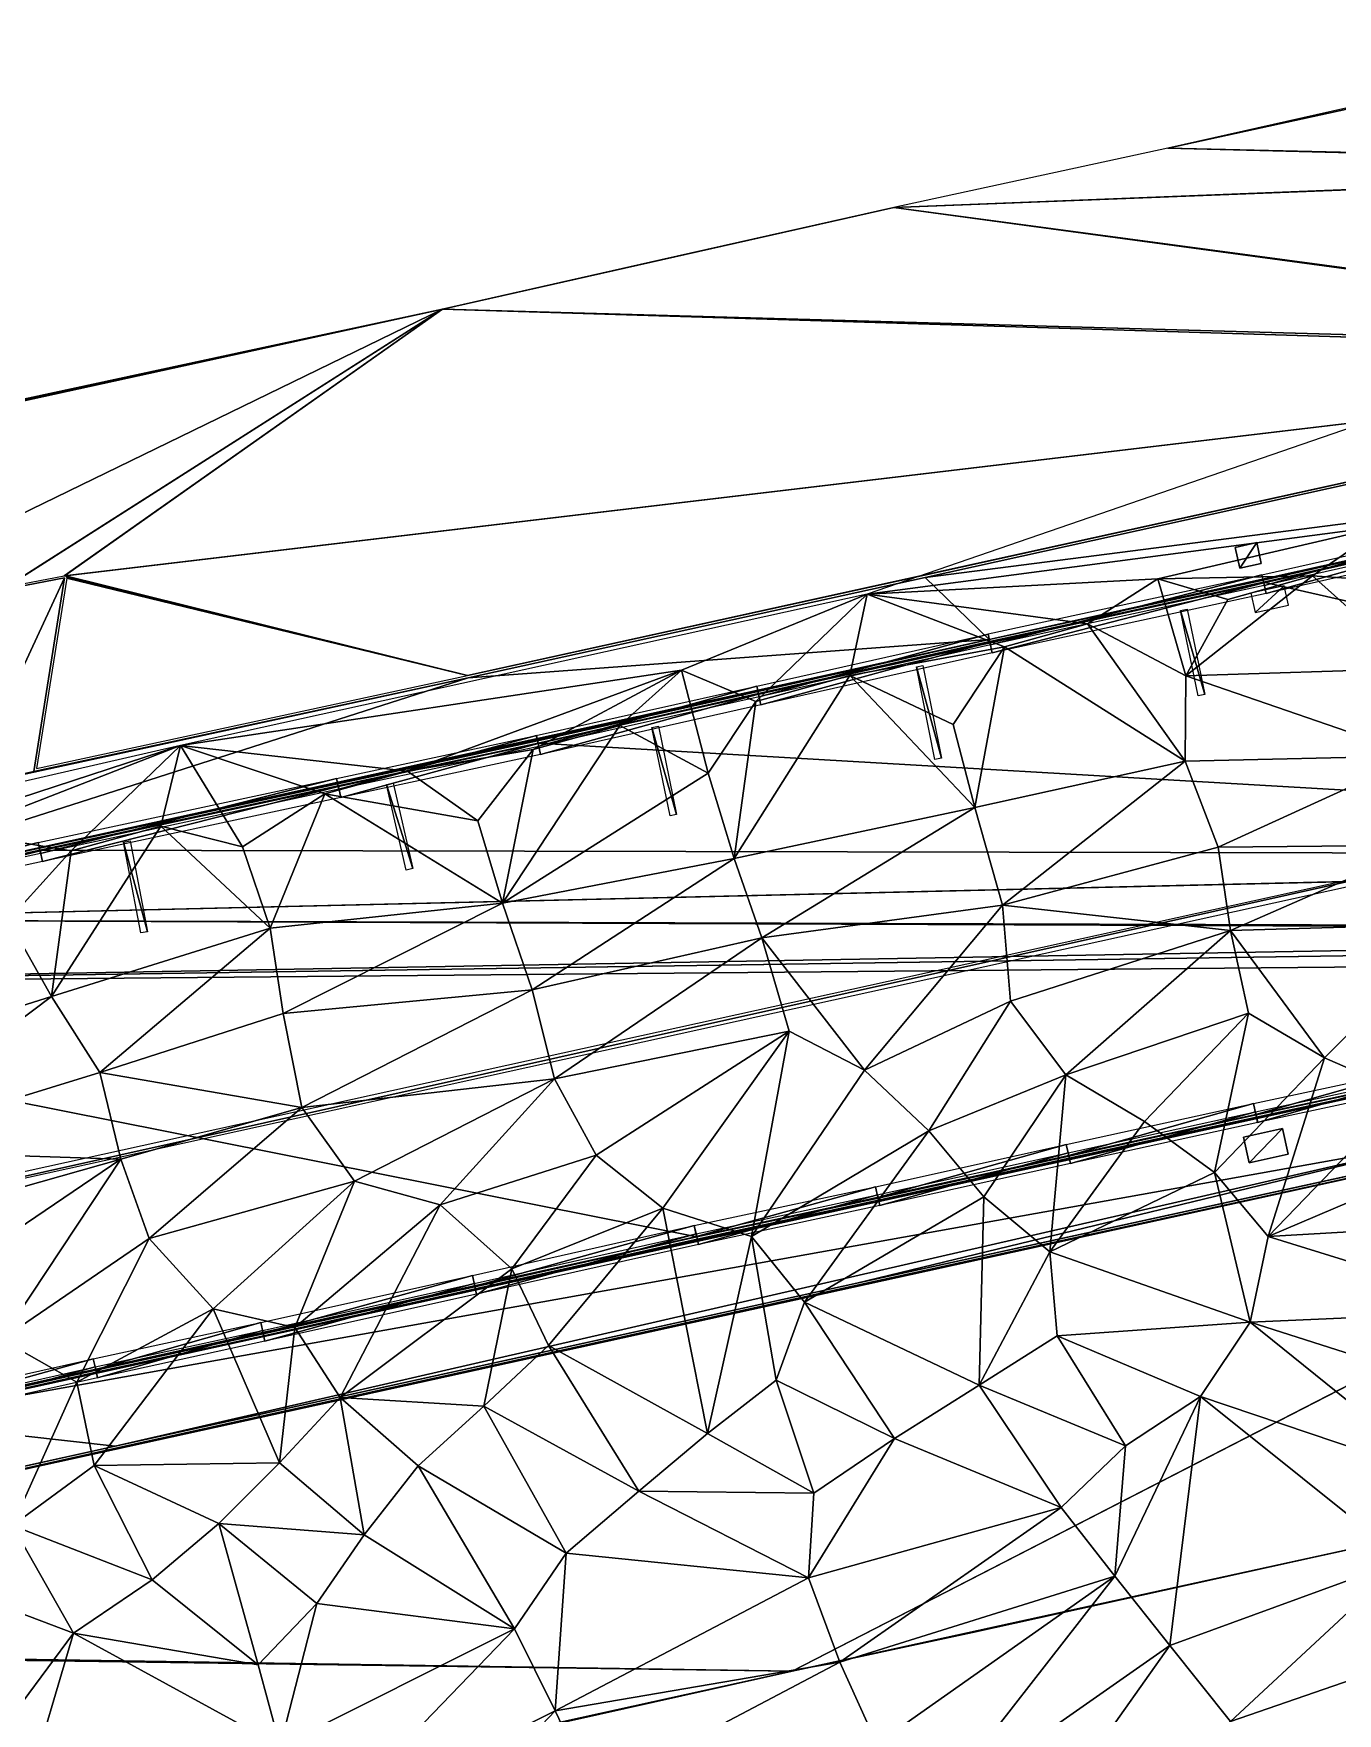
# Model space of a CAD drawing. Header units: metres. Extents: x -113 to 180, y -133 to 86.
# Drawn here: x -31.43 to -7.84, y 2.98 to 33.37 of the extents above; entities that cross this region are included whole.
import ezdxf

# ---------------------------------------------------------------- set-up
doc = ezdxf.new("R2010")
doc.units = ezdxf.units.M
for name, color, linetype, true_color in [('ACERA', 7, 'Continuous', 0xb9b3a6), ('ARQUETA', 7, 'Continuous', 0x6f7175), ('ASFALTO', 7, 'Continuous', 0x4a4b4e), ('BORDILLO', 7, 'Continuous', 0xcfcac0), ('MARCA_VIAL', 7, 'Continuous', 0xe8e6e0), ('TERRENO', 7, 'Continuous', 0x9a9179)]:
    doc.layers.add(name, color=color, linetype=linetype, true_color=true_color)

msp = doc.modelspace()

# ---------------------------------------------------------------- linework, layer by layer
at = {"layer": 'ACERA'}
for points in [[(-0.369, 25.448, 77.737), (2.79, 27.522, 77.591), (-15.303, 23.533, 78.472)], [(-15.303, 23.533, 78.342), (2.79, 27.522, 77.461), (2.79, 27.522, 77.591)], [(-15.303, 23.533, 78.342), (2.79, 27.522, 77.591), (-15.303, 23.533, 78.472)], [(-14.141, 22.412, 78.356), (-0.369, 25.448, 77.737), (-15.303, 23.533, 78.472)], [(-14.141, 22.412, 78.356), (-5.412, 24.334, 77.989), (-0.369, 25.448, 77.737)], [(-14.141, 22.412, 78.356), (-9.187, 23.485, 78.178), (-5.412, 24.334, 77.989)], [(-5.412, 24.334, 77.859), (-9.187, 23.485, 78.048), (-9.187, 23.485, 78.178)], [(-5.412, 24.334, 77.859), (-9.187, 23.485, 78.178), (-5.412, 24.334, 77.989)], [(-9.304, 24.163, 78.229), (-9.692, 24.076, 78.248), (-9.608, 23.699, 78.242)], [(-9.692, 24.076, 78.118), (-9.304, 24.163, 78.099), (-9.304, 24.163, 78.229)], [(-9.692, 24.076, 78.118), (-9.304, 24.163, 78.229), (-9.692, 24.076, 78.248)], [(-9.608, 23.699, 78.112), (-9.692, 24.076, 78.118), (-9.692, 24.076, 78.248)], [(-9.608, 23.699, 78.112), (-9.692, 24.076, 78.248), (-9.608, 23.699, 78.242)], [(-9.608, 23.699, 78.242), (-9.22, 23.786, 78.222), (-9.304, 24.163, 78.229)], [(-9.304, 24.163, 78.099), (-9.22, 23.786, 78.092), (-9.22, 23.786, 78.222)], [(-9.304, 24.163, 78.099), (-9.22, 23.786, 78.222), (-9.304, 24.163, 78.229)], [(-9.22, 23.786, 78.092), (-9.608, 23.699, 78.112), (-9.608, 23.699, 78.242)], [(-9.22, 23.786, 78.092), (-9.608, 23.699, 78.242), (-9.22, 23.786, 78.222)], [(-30.867, 23.525, 79.075), (-31.901, 23.324, 79.124), (-32.624, 19.75, 79.315)], [(-31.423, 20.024, 79.256), (-30.867, 23.525, 79.075), (-32.624, 19.75, 79.315)], [(-31.901, 23.324, 78.994), (-30.867, 23.525, 78.945), (-30.867, 23.525, 79.075)], [(-31.901, 23.324, 78.994), (-30.867, 23.525, 79.075), (-31.901, 23.324, 79.124)], [(-30.867, 23.525, 78.945), (-31.423, 20.024, 79.126), (-31.423, 20.024, 79.256)], [(-30.867, 23.525, 78.945), (-31.423, 20.024, 79.256), (-30.867, 23.525, 79.075)], [(-14.141, 22.412, 78.356), (-15.303, 23.533, 78.472), (-23.569, 21.719, 78.875)], [(-23.569, 21.719, 78.745), (-15.303, 23.533, 78.342), (-15.303, 23.533, 78.472)], [(-23.569, 21.719, 78.745), (-15.303, 23.533, 78.472), (-23.569, 21.719, 78.875)], [(-9.187, 23.485, 78.048), (-14.141, 22.412, 78.226), (-14.141, 22.412, 78.356)], [(-9.187, 23.485, 78.048), (-14.141, 22.412, 78.356), (-9.187, 23.485, 78.178)], [(-37.118, 17.375, 79.514), (-18.326, 21.471, 78.546), (-14.141, 22.412, 78.356)], [(-23.569, 21.719, 78.875), (-37.118, 17.375, 79.514), (-14.141, 22.412, 78.356)], [(-14.141, 22.412, 78.226), (-18.326, 21.471, 78.416), (-18.326, 21.471, 78.546)], [(-14.141, 22.412, 78.226), (-18.326, 21.471, 78.546), (-14.141, 22.412, 78.356)], [(-23.569, 21.719, 78.875), (-32.624, 19.75, 79.315), (-37.118, 17.375, 79.514)], [(-23.569, 21.719, 78.875), (-31.423, 20.024, 79.256), (-32.624, 19.75, 79.315)], [(-31.423, 20.024, 79.126), (-23.569, 21.719, 78.745), (-23.569, 21.719, 78.875)], [(-31.423, 20.024, 79.126), (-23.569, 21.719, 78.875), (-31.423, 20.024, 79.256)], [(-37.118, 17.375, 79.514), (-31.321, 18.638, 79.183), (-18.326, 21.471, 78.546)], [(-31.321, 18.638, 79.183), (-25.925, 19.799, 78.945), (-18.326, 21.471, 78.546)], [(-25.925, 19.799, 78.945), (-22.312, 20.575, 78.757), (-18.326, 21.471, 78.546)], [(-18.326, 21.471, 78.416), (-22.312, 20.575, 78.627), (-22.312, 20.575, 78.757)], [(-18.326, 21.471, 78.416), (-22.312, 20.575, 78.757), (-18.326, 21.471, 78.546)], [(-22.312, 20.575, 78.627), (-25.925, 19.799, 78.815), (-25.925, 19.799, 78.945)], [(-22.312, 20.575, 78.627), (-25.925, 19.799, 78.945), (-22.312, 20.575, 78.757)], [(-25.925, 19.799, 78.815), (-31.321, 18.638, 79.053), (-31.321, 18.638, 79.183)], [(-25.925, 19.799, 78.815), (-31.321, 18.638, 79.183), (-25.925, 19.799, 78.945)], [(-31.321, 18.638, 79.053), (-37.118, 17.375, 79.384), (-37.118, 17.375, 79.514)], [(-31.321, 18.638, 79.053), (-37.118, 17.375, 79.514), (-31.321, 18.638, 79.183)], [(-1.363, 15.49, 77.841), (-16.144, 12.266, 78.611), (-34.158, 8.285, 79.5)], [(-5.736, 13.381, 78.128), (-1.363, 15.49, 77.841), (-34.158, 8.285, 79.5)], [(-1.363, 15.49, 77.841), (-6.27, 14.422, 78.103), (-16.144, 12.266, 78.611)], [(-6.27, 14.422, 78.103), (-12.693, 13.027, 78.417), (-16.144, 12.266, 78.611)], [(-6.27, 14.422, 78.103), (-9.307, 13.77, 78.241), (-12.693, 13.027, 78.417)], [(-6.27, 14.422, 77.973), (-9.307, 13.77, 78.111), (-9.307, 13.77, 78.241)], [(-6.27, 14.422, 77.973), (-9.307, 13.77, 78.241), (-6.27, 14.422, 78.103)], [(-9.307, 13.77, 78.111), (-12.693, 13.027, 78.287), (-12.693, 13.027, 78.417)], [(-9.307, 13.77, 78.111), (-12.693, 13.027, 78.417), (-9.307, 13.77, 78.241)], [(-34.158, 8.285, 79.5), (-29.949, 7.818, 79.298), (-5.736, 13.381, 78.128)], [(-29.949, 7.818, 79.298), (-16.537, 10.768, 78.671), (-5.736, 13.381, 78.128)], [(-16.537, 10.768, 78.671), (-5.682, 13.137, 78.136), (-5.736, 13.381, 78.128)], [(-8.837, 13.562, 78.228), (-9.54, 13.405, 78.272), (-9.437, 12.943, 78.288)], [(-9.54, 13.405, 78.142), (-8.837, 13.562, 78.098), (-8.837, 13.562, 78.228)], [(-9.54, 13.405, 78.142), (-8.837, 13.562, 78.228), (-9.54, 13.405, 78.272)], [(-9.437, 12.943, 78.158), (-9.54, 13.405, 78.142), (-9.54, 13.405, 78.272)], [(-9.437, 12.943, 78.158), (-9.54, 13.405, 78.272), (-9.437, 12.943, 78.288)], [(-9.437, 12.943, 78.288), (-8.734, 13.1, 78.244), (-8.837, 13.562, 78.228)], [(-8.837, 13.562, 78.098), (-8.734, 13.1, 78.114), (-8.734, 13.1, 78.244)], [(-8.837, 13.562, 78.098), (-8.734, 13.1, 78.244), (-8.837, 13.562, 78.228)], [(-16.537, 10.768, 78.671), (-8.655, 12.486, 78.272), (-5.682, 13.137, 78.136)], [(-8.734, 13.1, 78.114), (-9.437, 12.943, 78.158), (-9.437, 12.943, 78.288)], [(-8.734, 13.1, 78.114), (-9.437, 12.943, 78.288), (-8.734, 13.1, 78.244)], [(-8.655, 12.486, 78.142), (-5.682, 13.137, 78.006), (-5.682, 13.137, 78.136)], [(-8.655, 12.486, 78.142), (-5.682, 13.137, 78.136), (-8.655, 12.486, 78.272)], [(-12.693, 13.027, 78.287), (-16.144, 12.266, 78.481), (-16.144, 12.266, 78.611)], [(-12.693, 13.027, 78.287), (-16.144, 12.266, 78.611), (-12.693, 13.027, 78.417)], [(-16.537, 10.768, 78.541), (-8.655, 12.486, 78.142), (-8.655, 12.486, 78.272)], [(-16.537, 10.768, 78.541), (-8.655, 12.486, 78.272), (-16.537, 10.768, 78.671)], [(-16.144, 12.266, 78.611), (-27.265, 9.813, 79.13), (-34.158, 8.285, 79.5)], [(-16.144, 12.266, 78.611), (-23.437, 10.661, 78.967), (-27.265, 9.813, 79.13)], [(-16.144, 12.266, 78.611), (-19.423, 11.563, 78.73), (-23.437, 10.661, 78.967)], [(-16.144, 12.266, 78.481), (-19.423, 11.563, 78.6), (-19.423, 11.563, 78.73)], [(-16.144, 12.266, 78.481), (-19.423, 11.563, 78.73), (-16.144, 12.266, 78.611)], [(-19.423, 11.563, 78.6), (-23.437, 10.661, 78.837), (-23.437, 10.661, 78.967)], [(-19.423, 11.563, 78.6), (-23.437, 10.661, 78.967), (-19.423, 11.563, 78.73)], [(-29.949, 7.818, 79.298), (-21.852, 9.596, 78.91), (-16.537, 10.768, 78.671)], [(-23.437, 10.661, 78.837), (-27.265, 9.813, 79), (-27.265, 9.813, 79.13)], [(-23.437, 10.661, 78.837), (-27.265, 9.813, 79.13), (-23.437, 10.661, 78.967)], [(-21.852, 9.596, 78.78), (-16.537, 10.768, 78.541), (-16.537, 10.768, 78.671)], [(-21.852, 9.596, 78.78), (-16.537, 10.768, 78.671), (-21.852, 9.596, 78.91)], [(-27.265, 9.813, 79.13), (-30.293, 9.154, 79.302), (-34.158, 8.285, 79.5)], [(-27.265, 9.813, 79), (-30.293, 9.154, 79.172), (-30.293, 9.154, 79.302)], [(-27.265, 9.813, 79), (-30.293, 9.154, 79.302), (-27.265, 9.813, 79.13)], [(-29.949, 7.818, 79.168), (-21.852, 9.596, 78.78), (-21.852, 9.596, 78.91)], [(-29.949, 7.818, 79.168), (-21.852, 9.596, 78.91), (-29.949, 7.818, 79.298)], [(-30.293, 9.154, 79.172), (-34.158, 8.285, 79.37), (-34.158, 8.285, 79.5)], [(-30.293, 9.154, 79.172), (-34.158, 8.285, 79.5), (-30.293, 9.154, 79.302)], [(-34.158, 8.285, 79.5), (-46.226, 4.224, 80.13), (-29.949, 7.818, 79.298)], [(-46.226, 4.224, 80.13), (-43.093, 4.915, 79.951), (-29.949, 7.818, 79.298)], [(-43.093, 4.915, 79.951), (-36.275, 6.417, 79.646), (-29.949, 7.818, 79.298)], [(-36.275, 6.417, 79.516), (-29.949, 7.818, 79.168), (-29.949, 7.818, 79.298)], [(-36.275, 6.417, 79.516), (-29.949, 7.818, 79.298), (-36.275, 6.417, 79.646)]]:
    msp.add_3dface(points, dxfattribs=at)
at = {"layer": 'ARQUETA'}
for points in [[(-9.304, 24.163, 78.119), (-9.692, 24.076, 78.138), (-9.608, 23.699, 78.132)], [(-9.608, 23.699, 78.132), (-9.22, 23.786, 78.112), (-9.304, 24.163, 78.119)], [(-8.809, 23.382, 78.02), (-9.41, 23.248, 78.02), (-9.331, 22.897, 78.02)], [(-9.331, 22.897, 78.02), (-8.731, 23.032, 78.008), (-8.809, 23.382, 78.02)], [(-8.837, 13.562, 78.118), (-9.54, 13.405, 78.162), (-9.437, 12.943, 78.178)], [(-9.437, 12.943, 78.178), (-8.734, 13.1, 78.134), (-8.837, 13.562, 78.118)]]:
    msp.add_3dface(points, dxfattribs=at)
at = {"layer": 'ASFALTO'}
for points in [[(7.853, 35.395, 76.844), (-7.153, 32.142, 77.635), (-10.911, 31.297, 77.817)], [(7.853, 35.395, 76.844), (-10.911, 31.297, 77.817), (2.633, 30.985, 77.24)], [(-10.911, 31.297, 77.817), (-15.865, 30.224, 78.061), (2.619, 30.954, 77.242)], [(-10.911, 31.297, 77.817), (2.619, 30.954, 77.242), (2.619, 30.958, 77.242)], [(-10.911, 31.297, 77.817), (2.619, 30.958, 77.242), (2.62, 30.962, 77.242)], [(-10.911, 31.297, 77.817), (2.62, 30.962, 77.242), (2.62, 30.965, 77.242)], [(-10.911, 31.297, 77.817), (2.62, 30.965, 77.242), (2.622, 30.969, 77.241)], [(-10.911, 31.297, 77.817), (2.622, 30.969, 77.241), (2.623, 30.973, 77.241)], [(-10.911, 31.297, 77.817), (2.623, 30.973, 77.241), (2.625, 30.976, 77.241)], [(-10.911, 31.297, 77.817), (2.625, 30.976, 77.241), (2.627, 30.979, 77.241)], [(-10.911, 31.297, 77.817), (2.627, 30.979, 77.241), (2.63, 30.982, 77.241)], [(-10.911, 31.297, 77.817), (2.63, 30.982, 77.241), (2.633, 30.985, 77.24)], [(2.619, 30.95, 77.242), (2.619, 30.954, 77.242), (-15.865, 30.224, 78.061)], [(2.62, 30.946, 77.242), (2.619, 30.95, 77.242), (-15.865, 30.224, 78.061)], [(3.359, 27.648, 77.433), (2.62, 30.946, 77.242), (-15.865, 30.224, 78.061)], [(-15.865, 30.224, 78.061), (-20.081, 29.277, 78.27), (-24.029, 28.389, 78.476)], [(3.391, 27.617, 77.43), (-15.865, 30.224, 78.061), (-24.029, 28.389, 78.476)], [(3.36, 27.644, 77.433), (3.359, 27.648, 77.433), (-15.865, 30.224, 78.061)], [(3.361, 27.64, 77.433), (3.36, 27.644, 77.433), (-15.865, 30.224, 78.061)], [(3.363, 27.637, 77.432), (3.361, 27.64, 77.433), (-15.865, 30.224, 78.061)], [(3.365, 27.633, 77.432), (3.363, 27.637, 77.432), (-15.865, 30.224, 78.061)], [(3.367, 27.63, 77.432), (3.365, 27.633, 77.432), (-15.865, 30.224, 78.061)], [(3.37, 27.628, 77.432), (3.367, 27.63, 77.432), (-15.865, 30.224, 78.061)], [(3.373, 27.625, 77.431), (3.37, 27.628, 77.432), (-15.865, 30.224, 78.061)], [(3.376, 27.623, 77.431), (3.373, 27.625, 77.431), (-15.865, 30.224, 78.061)], [(3.38, 27.621, 77.431), (3.376, 27.623, 77.431), (-15.865, 30.224, 78.061)], [(3.383, 27.619, 77.431), (3.38, 27.621, 77.431), (-15.865, 30.224, 78.061)], [(3.387, 27.618, 77.43), (3.383, 27.619, 77.431), (-15.865, 30.224, 78.061)], [(3.391, 27.617, 77.43), (3.387, 27.618, 77.43), (-15.865, 30.224, 78.061)], [(-24.029, 28.389, 78.476), (-44.128, 24.022, 79.508), (-61.55, 20.17, 80.587)], [(-24.029, 28.389, 78.476), (-61.55, 20.17, 80.587), (-49.063, 16.206, 80.035)], [(-24.029, 28.389, 78.476), (-49.063, 16.206, 80.035), (-31.917, 23.361, 79.005)], [(-24.029, 28.389, 78.476), (-33.014, 26.456, 78.941), (-44.128, 24.022, 79.508)], [(-24.029, 28.389, 78.476), (-27.608, 27.62, 78.666), (-33.014, 26.456, 78.941)], [(-24.029, 28.389, 78.476), (-31.917, 23.361, 79.005), (-31.913, 23.362, 79.005)], [(-24.029, 28.389, 78.476), (-31.913, 23.362, 79.005), (-31.909, 23.363, 79.005)], [(-24.029, 28.389, 78.476), (-31.909, 23.363, 79.005), (-30.875, 23.564, 78.955)], [(-24.029, 28.389, 78.476), (-30.875, 23.564, 78.955), (-30.871, 23.565, 78.955)], [(-24.029, 28.389, 78.476), (-30.871, 23.565, 78.955), (2.781, 27.562, 77.468)], [(3.395, 27.617, 77.43), (3.391, 27.617, 77.43), (-24.029, 28.389, 78.476)], [(-24.029, 28.389, 78.476), (2.781, 27.562, 77.468), (2.785, 27.562, 77.468)], [(3.395, 27.617, 77.43), (-24.029, 28.389, 78.476), (2.785, 27.562, 77.468)], [(-30.871, 23.565, 78.955), (-30.867, 23.565, 78.955), (2.781, 27.562, 77.468)], [(-30.867, 23.565, 78.955), (-30.864, 23.565, 78.955), (2.781, 27.562, 77.468)], [(-30.864, 23.565, 78.955), (-30.86, 23.564, 78.954), (2.781, 27.562, 77.468)], [(-30.86, 23.564, 78.954), (-30.856, 23.564, 78.954), (2.781, 27.562, 77.468)], [(-30.856, 23.564, 78.954), (-23.577, 21.758, 78.755), (2.781, 27.562, 77.468)], [(-23.577, 21.758, 78.755), (-15.312, 23.572, 78.352), (2.781, 27.562, 77.468)], [(-5.404, 24.295, 77.866), (-9.178, 23.446, 78.048), (12.511, 18.508, 77.012)], [(-30.828, 23.519, 78.955), (-31.374, 20.075, 79.133), (-23.577, 21.758, 78.755)], [(-30.856, 23.564, 78.954), (-30.852, 23.562, 78.954), (-23.577, 21.758, 78.755)], [(-30.852, 23.562, 78.954), (-30.849, 23.561, 78.954), (-23.577, 21.758, 78.755)], [(-30.849, 23.561, 78.954), (-30.846, 23.559, 78.954), (-23.577, 21.758, 78.755)], [(-30.846, 23.559, 78.954), (-30.842, 23.557, 78.954), (-23.577, 21.758, 78.755)], [(-30.842, 23.557, 78.954), (-30.84, 23.554, 78.954), (-23.577, 21.758, 78.755)], [(-30.84, 23.554, 78.954), (-30.837, 23.551, 78.954), (-23.577, 21.758, 78.755)], [(-30.837, 23.551, 78.954), (-30.835, 23.548, 78.954), (-23.577, 21.758, 78.755)], [(-30.835, 23.548, 78.954), (-30.833, 23.545, 78.954), (-23.577, 21.758, 78.755)], [(-30.833, 23.545, 78.954), (-30.831, 23.541, 78.954), (-23.577, 21.758, 78.755)], [(-30.831, 23.541, 78.954), (-30.829, 23.538, 78.955), (-23.577, 21.758, 78.755)], [(-30.829, 23.538, 78.955), (-30.828, 23.534, 78.955), (-23.577, 21.758, 78.755)], [(-30.828, 23.534, 78.955), (-30.828, 23.53, 78.955), (-23.577, 21.758, 78.755)], [(-30.828, 23.53, 78.955), (-30.827, 23.527, 78.955), (-23.577, 21.758, 78.755)], [(-30.827, 23.523, 78.955), (-30.828, 23.519, 78.955), (-23.577, 21.758, 78.755)], [(-30.827, 23.527, 78.955), (-30.827, 23.523, 78.955), (-23.577, 21.758, 78.755)], [(-9.178, 23.446, 78.048), (-18.317, 21.432, 78.423), (-22.303, 20.536, 78.629)], [(-9.178, 23.446, 78.048), (-9.178, 23.446, 78.048), (-22.303, 20.536, 78.629)], [(-9.178, 23.446, 78.048), (-22.303, 20.536, 78.629), (12.511, 18.508, 77.012)], [(-9.178, 23.446, 78.048), (-14.133, 22.373, 78.233), (-18.317, 21.432, 78.423)], [(-22.303, 20.536, 78.629), (-25.917, 19.76, 78.822), (-31.313, 18.598, 79.061)], [(-22.303, 20.536, 78.629), (-31.313, 18.598, 79.061), (12.511, 18.508, 77.012)], [(-22.303, 20.536, 78.629), (-22.303, 20.536, 78.629), (12.511, 18.508, 77.012)], [(-31.313, 18.598, 79.061), (-37.11, 17.336, 79.392), (12.511, 18.508, 77.012)], [(12.511, 18.504, 77.012), (12.511, 18.508, 77.012), (-37.11, 17.336, 79.392)], [(12.512, 18.5, 77.012), (12.511, 18.504, 77.012), (-37.11, 17.336, 79.392)], [(12.802, 17.18, 77.012), (12.512, 18.5, 77.012), (-37.11, 17.336, 79.392)], [(12.841, 17.148, 77.012), (-37.11, 17.336, 79.392), (-42.405, 16.169, 79.624)], [(12.803, 17.176, 77.012), (12.802, 17.18, 77.012), (-37.11, 17.336, 79.392)], [(12.804, 17.172, 77.012), (12.803, 17.176, 77.012), (-37.11, 17.336, 79.392)], [(12.806, 17.169, 77.012), (12.804, 17.172, 77.012), (-37.11, 17.336, 79.392)], [(12.808, 17.165, 77.012), (12.806, 17.169, 77.012), (-37.11, 17.336, 79.392)], [(12.81, 17.162, 77.012), (12.808, 17.165, 77.012), (-37.11, 17.336, 79.392)], [(12.813, 17.159, 77.012), (12.81, 17.162, 77.012), (-37.11, 17.336, 79.392)], [(12.816, 17.157, 77.012), (12.813, 17.159, 77.012), (-37.11, 17.336, 79.392)], [(12.819, 17.155, 77.012), (12.816, 17.157, 77.012), (-37.11, 17.336, 79.392)], [(12.822, 17.153, 77.012), (12.819, 17.155, 77.012), (-37.11, 17.336, 79.392)], [(12.826, 17.151, 77.012), (12.822, 17.153, 77.012), (-37.11, 17.336, 79.392)], [(12.83, 17.15, 77.012), (12.826, 17.151, 77.012), (-37.11, 17.336, 79.392)], [(12.834, 17.149, 77.012), (12.83, 17.15, 77.012), (-37.11, 17.336, 79.392)], [(12.838, 17.148, 77.012), (12.834, 17.149, 77.012), (-37.11, 17.336, 79.392)], [(12.841, 17.148, 77.012), (12.838, 17.148, 77.012), (-37.11, 17.336, 79.392)], [(12.841, 17.148, 77.012), (-42.405, 16.169, 79.624), (-42.405, 16.169, 79.624)], [(12.841, 17.148, 77.012), (-42.405, 16.169, 79.624), (4.746, 16.875, 77.376)], [(-42.405, 16.169, 79.624), (4.739, 16.874, 77.377), (4.742, 16.875, 77.377)], [(-42.405, 16.169, 79.624), (4.742, 16.875, 77.377), (4.746, 16.875, 77.376)], [(-42.405, 16.169, 79.624), (3.382, 16.585, 77.461), (4.739, 16.874, 77.377)], [(-42.405, 16.169, 79.624), (-19.432, 11.602, 78.612), (3.382, 16.585, 77.461)], [(-42.405, 16.169, 79.624), (3.382, 16.585, 77.461), (3.382, 16.585, 77.461)], [(-19.432, 11.602, 78.612), (-9.315, 13.809, 78.121), (3.382, 16.585, 77.461)], [(-9.315, 13.809, 78.121), (-1.372, 15.53, 77.722), (3.382, 16.585, 77.461)], [(-9.315, 13.809, 78.121), (-9.315, 13.809, 78.121), (3.382, 16.585, 77.461)], [(-42.405, 16.169, 79.624), (-40.43, 6.976, 79.641), (-19.432, 11.602, 78.612)], [(-42.405, 16.169, 79.624), (-19.432, 11.602, 78.612), (-19.432, 11.602, 78.612)], [(-9.315, 13.809, 78.121), (-6.279, 14.461, 77.983), (-1.372, 15.53, 77.722)], [(5.047, 15.449, 77.412), (-2.434, 13.808, 77.812), (-46.217, 4.184, 80.012)], [(5.047, 15.449, 77.412), (-46.217, 4.184, 80.012), (-17.708, 3.749, 78.446)], [(5.058, 15.453, 77.412), (5.055, 15.451, 77.412), (-17.708, 3.749, 78.446)], [(5.058, 15.453, 77.412), (-17.708, 3.749, 78.446), (29.104, 13.979, 75.972)], [(5.055, 15.451, 77.412), (5.051, 15.45, 77.412), (-17.708, 3.749, 78.446)], [(5.051, 15.45, 77.412), (5.047, 15.449, 77.412), (-17.708, 3.749, 78.446)], [(-17.708, 3.749, 78.446), (5.092, 8.729, 77.181), (29.104, 13.979, 75.972)], [(-2.434, 13.808, 77.812), (-5.448, 13.148, 78.006), (-46.217, 4.184, 80.012)], [(-19.432, 11.602, 78.612), (-12.702, 13.066, 78.297), (-9.315, 13.809, 78.121)], [(-5.448, 13.148, 78.006), (-5.673, 13.098, 78.019), (-46.217, 4.184, 80.012)], [(-5.673, 13.098, 78.019), (-36.267, 6.378, 79.527), (-46.217, 4.184, 80.012)], [(-5.673, 13.098, 78.019), (-8.646, 12.447, 78.156), (-36.267, 6.378, 79.527)], [(-19.432, 11.602, 78.612), (-16.153, 12.305, 78.492), (-12.702, 13.066, 78.297)], [(-19.432, 11.602, 78.612), (-12.702, 13.066, 78.297), (-12.702, 13.066, 78.297)], [(-8.646, 12.447, 78.156), (-21.843, 9.557, 78.792), (-36.267, 6.378, 79.527)], [(-8.646, 12.447, 78.156), (-16.528, 10.729, 78.553), (-21.843, 9.557, 78.792)], [(-8.646, 12.447, 78.156), (-8.646, 12.447, 78.156), (-21.843, 9.557, 78.792)], [(-40.43, 6.976, 79.641), (-30.302, 9.193, 79.182), (-19.432, 11.602, 78.612)], [(-30.302, 9.193, 79.182), (-23.445, 10.7, 78.848), (-19.432, 11.602, 78.612)], [(-30.302, 9.193, 79.182), (-27.273, 9.852, 79.012), (-23.445, 10.7, 78.848)], [(-21.843, 9.557, 78.792), (-29.94, 7.779, 79.181), (-36.267, 6.378, 79.527)], [(-21.843, 9.557, 78.792), (-36.267, 6.378, 79.527), (-36.267, 6.378, 79.527)], [(-40.43, 6.976, 79.641), (-34.167, 8.324, 79.381), (-30.302, 9.193, 79.183)], [(-40.43, 6.976, 79.641), (-30.302, 9.193, 79.183), (-30.302, 9.193, 79.182)], [(-17.708, 3.749, 78.446), (-7.611, 5.952, 78.062), (5.092, 8.729, 77.181)], [(-17.708, 3.749, 78.446), (-10.974, 5.214, 78.212), (-7.611, 5.952, 78.062)], [(-17.708, 3.749, 78.446), (-14.444, 4.448, 78.319), (-10.974, 5.214, 78.212)], [(-52.751, 4.235, 80.338), (-52.747, 4.234, 80.338), (-17.708, 3.749, 78.446)], [(-46.225, 4.184, 80.012), (-52.751, 4.235, 80.338), (-17.708, 3.749, 78.446)], [(-52.747, 4.234, 80.338), (-52.743, 4.233, 80.338), (-17.708, 3.749, 78.446)], [(-52.743, 4.233, 80.338), (-52.739, 4.232, 80.337), (-17.708, 3.749, 78.446)], [(-52.739, 4.232, 80.337), (-38.695, -0.875, 79.332), (-17.708, 3.749, 78.446)], [(-46.221, 4.184, 80.012), (-46.225, 4.184, 80.012), (-17.708, 3.749, 78.446)], [(-46.217, 4.184, 80.012), (-46.221, 4.184, 80.012), (-17.708, 3.749, 78.446)], [(-38.695, -0.875, 79.332), (-21.695, 2.853, 78.604), (-17.708, 3.749, 78.446)]]:
    msp.add_3dface(points, dxfattribs=at)
at = {"layer": 'BORDILLO'}
for points in [[(-9.165, 23.387, 78.159), (-9.209, 23.582, 78.21), (-5.434, 24.431, 78.013)], [(-9.165, 23.387, 78.159), (-5.434, 24.431, 78.013), (-5.39, 24.236, 77.986)], [(-9.132, 23.241, 78.14), (-9.176, 23.436, 78.174), (-5.402, 24.285, 77.992)], [(-9.132, 23.241, 78.14), (-5.402, 24.285, 77.992), (-5.358, 24.09, 77.966)], [(-14.12, 22.314, 78.359), (-14.162, 22.51, 78.378), (-9.208, 23.583, 78.21)], [(-14.088, 22.168, 78.352), (-14.13, 22.363, 78.361), (-9.176, 23.436, 78.174)], [(-14.12, 22.314, 78.359), (-9.208, 23.583, 78.21), (-9.166, 23.387, 78.159)], [(-14.088, 22.168, 78.352), (-9.176, 23.436, 78.174), (-9.133, 23.241, 78.14)], [(-18.304, 21.374, 78.543), (-18.348, 21.569, 78.569), (-14.163, 22.509, 78.378)], [(-18.304, 21.374, 78.543), (-14.163, 22.509, 78.378), (-14.119, 22.314, 78.359)], [(-18.271, 21.228, 78.54), (-18.315, 21.423, 78.549), (-14.131, 22.363, 78.361)], [(-18.271, 21.228, 78.54), (-14.131, 22.363, 78.361), (-14.087, 22.168, 78.352)], [(-22.29, 20.478, 78.741), (-22.334, 20.673, 78.794), (-18.348, 21.569, 78.569)], [(-22.257, 20.331, 78.74), (-22.301, 20.526, 78.754), (-18.315, 21.423, 78.549)], [(-22.29, 20.478, 78.741), (-18.348, 21.569, 78.569), (-18.304, 21.374, 78.543)], [(-22.257, 20.331, 78.74), (-18.315, 21.423, 78.549), (-18.271, 21.228, 78.54)], [(-25.904, 19.701, 78.942), (-25.946, 19.897, 78.968), (-22.333, 20.673, 78.794)], [(-25.904, 19.701, 78.942), (-22.333, 20.673, 78.794), (-22.291, 20.477, 78.741)], [(-25.872, 19.554, 78.92), (-25.914, 19.75, 78.948), (-22.3, 20.526, 78.754)], [(-25.872, 19.554, 78.92), (-22.3, 20.526, 78.754), (-22.258, 20.331, 78.74)], [(-31.3, 18.54, 79.183), (-31.342, 18.735, 79.202), (-25.946, 19.897, 78.968)], [(-31.3, 18.54, 79.183), (-25.946, 19.897, 78.968), (-25.904, 19.701, 78.942)], [(-31.269, 18.393, 79.169), (-31.311, 18.589, 79.188), (-25.914, 19.75, 78.948)], [(-31.269, 18.393, 79.169), (-25.914, 19.75, 78.948), (-25.872, 19.554, 78.92)], [(-37.097, 17.278, 79.515), (-37.14, 17.473, 79.533), (-31.343, 18.735, 79.202)], [(-37.065, 17.131, 79.501), (-37.108, 17.326, 79.52), (-31.311, 18.589, 79.188)], [(-37.097, 17.278, 79.515), (-31.343, 18.735, 79.202), (-31.3, 18.54, 79.183)], [(-37.065, 17.131, 79.501), (-31.311, 18.589, 79.188), (-31.268, 18.393, 79.169)], [(-9.318, 13.819, 78.248), (-9.36, 14.015, 78.238), (-6.323, 14.666, 78.103)], [(-9.318, 13.819, 78.248), (-6.323, 14.666, 78.103), (-6.281, 14.471, 78.111)], [(-9.286, 13.673, 78.256), (-9.328, 13.868, 78.245), (-6.291, 14.52, 78.109)], [(-9.286, 13.673, 78.256), (-6.291, 14.52, 78.109), (-6.249, 14.324, 78.116)], [(-12.704, 13.076, 78.425), (-12.747, 13.272, 78.415), (-9.36, 14.015, 78.238)], [(-12.704, 13.076, 78.425), (-9.36, 14.015, 78.238), (-9.317, 13.819, 78.248)], [(-12.672, 12.93, 78.432), (-12.715, 13.125, 78.422), (-9.328, 13.868, 78.245)], [(-12.672, 12.93, 78.432), (-9.328, 13.868, 78.245), (-9.285, 13.673, 78.256)], [(-16.155, 12.314, 78.62), (-16.198, 12.51, 78.615), (-12.747, 13.272, 78.415)], [(-16.123, 12.168, 78.623), (-16.166, 12.363, 78.619), (-12.715, 13.125, 78.422)], [(-16.155, 12.314, 78.62), (-12.747, 13.272, 78.415), (-12.704, 13.076, 78.425)], [(-16.123, 12.168, 78.623), (-12.715, 13.125, 78.422), (-12.672, 12.93, 78.432)], [(-19.434, 11.612, 78.74), (-19.476, 11.807, 78.74), (-16.197, 12.51, 78.615)], [(-19.434, 11.612, 78.74), (-16.197, 12.51, 78.615), (-16.155, 12.314, 78.62)], [(-19.402, 11.465, 78.74), (-19.444, 11.661, 78.74), (-16.165, 12.363, 78.619)], [(-19.402, 11.465, 78.74), (-16.165, 12.363, 78.619), (-16.123, 12.168, 78.623)], [(-23.448, 10.71, 78.976), (-23.491, 10.905, 78.97), (-19.477, 11.807, 78.74)], [(-23.415, 10.564, 78.98), (-23.459, 10.759, 78.974), (-19.445, 11.661, 78.74)], [(-23.448, 10.71, 78.976), (-19.477, 11.807, 78.74), (-19.433, 11.612, 78.74)], [(-23.415, 10.564, 78.98), (-19.445, 11.661, 78.74), (-19.401, 11.465, 78.74)], [(-27.275, 9.862, 79.14), (-27.318, 10.057, 79.14), (-23.491, 10.905, 78.97)], [(-27.243, 9.716, 79.14), (-27.286, 9.911, 79.14), (-23.458, 10.759, 78.974)], [(-27.275, 9.862, 79.14), (-23.491, 10.905, 78.97), (-23.448, 10.71, 78.976)], [(-27.243, 9.716, 79.14), (-23.458, 10.759, 78.974), (-23.415, 10.564, 78.98)], [(-30.304, 9.202, 79.31), (-30.347, 9.398, 79.303), (-27.318, 10.057, 79.14)], [(-30.304, 9.202, 79.31), (-27.318, 10.057, 79.14), (-27.276, 9.862, 79.14)], [(-30.272, 9.056, 79.312), (-30.314, 9.251, 79.308), (-27.286, 9.911, 79.14)], [(-30.272, 9.056, 79.312), (-27.286, 9.911, 79.14), (-27.243, 9.716, 79.14)], [(-34.169, 8.334, 79.509), (-34.212, 8.529, 79.499), (-30.347, 9.398, 79.303)], [(-34.136, 8.188, 79.512), (-34.18, 8.383, 79.508), (-30.315, 9.251, 79.308)], [(-34.169, 8.334, 79.509), (-30.347, 9.398, 79.303), (-30.304, 9.203, 79.31)], [(-34.136, 8.188, 79.512), (-30.315, 9.251, 79.308), (-30.271, 9.056, 79.311)]]:
    msp.add_3dface(points, dxfattribs=at)
at = {"layer": 'MARCA_VIAL'}
for points in [[(-10.243, 21.416, 78.004), (-10.681, 22.935, 78.122), (-10.563, 22.96, 78.107)], [(-10.243, 21.416, 78.004), (-10.361, 21.392, 78.009), (-10.681, 22.935, 78.122)], [(-15.005, 20.262, 78.265), (-15.458, 21.914, 78.33), (-15.34, 21.937, 78.322)], [(-15.005, 20.262, 78.265), (-15.123, 20.238, 78.281), (-15.458, 21.914, 78.33)], [(-47.098, 9.248, 79.863), (-47.123, 9.365, 79.86), (4.476, 20.733, 77.302)], [(-47.098, 9.248, 79.863), (4.476, 20.733, 77.302), (4.502, 20.615, 77.301)], [(-19.797, 19.245, 78.456), (-20.244, 20.819, 78.572), (-20.126, 20.844, 78.565)], [(-19.797, 19.245, 78.456), (-19.915, 19.221, 78.462), (-20.244, 20.819, 78.572)], [(-24.569, 18.265, 78.713), (-25.042, 19.785, 78.798), (-24.925, 19.812, 78.797)], [(-24.569, 18.265, 78.713), (-24.686, 18.238, 78.719), (-25.042, 19.785, 78.798)], [(-29.368, 17.124, 78.958), (-29.8, 18.745, 79.02), (-29.682, 18.767, 79.02)], [(-29.368, 17.124, 78.958), (-29.486, 17.101, 78.964), (-29.8, 18.745, 79.02)]]:
    msp.add_3dface(points, dxfattribs=at)
at = {"layer": 'TERRENO'}
for points in [[(-16.351, 23.233, 78.4), (-6.975, 24.467, 78), (3.769, 30.162, 77.2)], [(-6.975, 24.467, 78), (-16.351, 23.233, 78.4), (-11.09, 23.507, 78.2)], [(-8.293, 23.562, 78), (-6.975, 24.467, 78), (-11.09, 23.507, 78.2)], [(-6.975, 24.467, 78), (-8.293, 23.562, 78), (-6.026, 23.404, 77.8)], [(-16.351, 23.233, 78.4), (-12.366, 22.691, 78.2), (-11.09, 23.507, 78.2)], [(-12.366, 22.691, 78.2), (-10.588, 21.752, 78), (-11.09, 23.507, 78.2)], [(-8.293, 23.562, 78), (-11.09, 23.507, 78.2), (-9.823, 23.131, 78)], [(-11.09, 23.507, 78.2), (-10.588, 21.752, 78), (-9.823, 23.131, 78)], [(-10.588, 21.752, 78), (-8.293, 23.562, 78), (-9.823, 23.131, 78)], [(-6.416, 21.884, 77.8), (-8.293, 23.562, 78), (-10.588, 21.752, 78)], [(-8.293, 23.562, 78), (-6.416, 21.884, 77.8), (-6.026, 23.404, 77.8)], [(-19.705, 21.853, 78.6), (-16.351, 23.233, 78.4), (-28.771, 20.493, 79)], [(-18.363, 21.288, 78.4), (-16.351, 23.233, 78.4), (-19.705, 21.853, 78.6)], [(-16.351, 23.233, 78.4), (-18.363, 21.288, 78.4), (-16.662, 21.762, 78.4)], [(-16.351, 23.233, 78.4), (-16.662, 21.762, 78.4), (-13.866, 22.277, 78.2)], [(-16.351, 23.233, 78.4), (-13.866, 22.277, 78.2), (-12.366, 22.691, 78.2)], [(-13.866, 22.277, 78.2), (-10.596, 20.212, 78), (-12.366, 22.691, 78.2)], [(-12.366, 22.691, 78.2), (-10.596, 20.212, 78), (-10.588, 21.752, 78)], [(-13.866, 22.277, 78.2), (-16.662, 21.762, 78.4), (-14.793, 20.873, 78.2)], [(-14.4, 19.371, 78.2), (-13.866, 22.277, 78.2), (-14.793, 20.873, 78.2)], [(-10.596, 20.212, 78), (-13.866, 22.277, 78.2), (-14.4, 19.371, 78.2)], [(-6.381, 20.303, 77.8), (-6.416, 21.884, 77.8), (-10.588, 21.752, 78)], [(-24.661, 20.028, 78.8), (-19.705, 21.853, 78.6), (-28.771, 20.493, 79)], [(-22.392, 20.421, 78.6), (-19.705, 21.853, 78.6), (-24.661, 20.028, 78.8)], [(-20.823, 20.852, 78.6), (-19.705, 21.853, 78.6), (-22.392, 20.421, 78.6)], [(-20.823, 20.852, 78.6), (-19.225, 19.99, 78.4), (-19.705, 21.853, 78.6)], [(-19.225, 19.99, 78.4), (-18.363, 21.288, 78.4), (-19.705, 21.853, 78.6)], [(-16.662, 21.762, 78.4), (-18.758, 18.451, 78.4), (-14.4, 19.371, 78.2)], [(-16.662, 21.762, 78.4), (-18.363, 21.288, 78.4), (-18.758, 18.451, 78.4)], [(-16.662, 21.762, 78.4), (-14.4, 19.371, 78.2), (-14.793, 20.873, 78.2)], [(-10.596, 20.212, 78), (-6.381, 20.303, 77.8), (-10.588, 21.752, 78)], [(-18.363, 21.288, 78.4), (-19.225, 19.99, 78.4), (-18.758, 18.451, 78.4)], [(-20.823, 20.852, 78.6), (-22.392, 20.421, 78.6), (-22.946, 17.638, 78.6)], [(-19.225, 19.99, 78.4), (-20.823, 20.852, 78.6), (-22.946, 17.638, 78.6)], [(-36.553, 17.947, 79.4), (-28.771, 20.493, 79), (-44.83, 16.804, 79.8)], [(-28.771, 20.493, 79), (-36.553, 17.947, 79.4), (-32.796, 18.922, 79.2)], [(-30.746, 18.59, 79), (-28.771, 20.493, 79), (-32.796, 18.922, 79.2)], [(-28.771, 20.493, 79), (-30.746, 18.59, 79), (-29.125, 19.032, 79)], [(-27.651, 18.659, 78.8), (-28.771, 20.493, 79), (-29.125, 19.032, 79)], [(-27.651, 18.659, 78.8), (-26.158, 19.618, 78.8), (-28.771, 20.493, 79)], [(-26.158, 19.618, 78.8), (-24.661, 20.028, 78.8), (-28.771, 20.493, 79)], [(-23.393, 19.128, 78.6), (-22.392, 20.421, 78.6), (-24.661, 20.028, 78.8)], [(-22.392, 20.421, 78.6), (-23.393, 19.128, 78.6), (-22.946, 17.638, 78.6)], [(-10.596, 20.212, 78), (-14.4, 19.371, 78.2), (-13.902, 17.603, 78.2)], [(-9.999, 18.654, 78), (-10.596, 20.212, 78), (-13.902, 17.603, 78.2)], [(-10.596, 20.212, 78), (-9.999, 18.654, 78), (-6.381, 20.303, 77.8)], [(-6.381, 20.303, 77.8), (-9.999, 18.654, 78), (-6.25, 18.692, 77.8)], [(-26.158, 19.618, 78.8), (-23.393, 19.128, 78.6), (-24.661, 20.028, 78.8)], [(-18.758, 18.451, 78.4), (-19.225, 19.99, 78.4), (-22.946, 17.638, 78.6)], [(-27.146, 17.19, 78.8), (-26.158, 19.618, 78.8), (-27.651, 18.659, 78.8)], [(-22.946, 17.638, 78.6), (-26.158, 19.618, 78.8), (-27.146, 17.19, 78.8)], [(-23.393, 19.128, 78.6), (-26.158, 19.618, 78.8), (-22.946, 17.638, 78.6)], [(-18.758, 18.451, 78.4), (-18.254, 17.013, 78.4), (-14.4, 19.371, 78.2)], [(-14.4, 19.371, 78.2), (-18.254, 17.013, 78.4), (-13.902, 17.603, 78.2)], [(-31.879, 17.334, 79), (-30.746, 18.59, 79), (-32.796, 18.922, 79.2)], [(-30.746, 18.59, 79), (-31.106, 15.95, 79), (-29.125, 19.032, 79)], [(-31.106, 15.95, 79), (-27.146, 17.19, 78.8), (-29.125, 19.032, 79)], [(-27.146, 17.19, 78.8), (-27.651, 18.659, 78.8), (-29.125, 19.032, 79)], [(-31.106, 15.95, 79), (-30.746, 18.59, 79), (-31.879, 17.334, 79)], [(-9.775, 17.144, 78), (-9.999, 18.654, 78), (-13.902, 17.603, 78.2)], [(-9.999, 18.654, 78), (-9.775, 17.144, 78), (-6.25, 18.692, 77.8)], [(-9.775, 17.144, 78), (-5.641, 17.266, 77.8), (-6.25, 18.692, 77.8)], [(-18.758, 18.451, 78.4), (-22.946, 17.638, 78.6), (-22.41, 16.075, 78.6)], [(-18.254, 17.013, 78.4), (-18.758, 18.451, 78.4), (-22.41, 16.075, 78.6)], [(-22.946, 17.638, 78.6), (-27.146, 17.19, 78.8), (-26.912, 15.644, 78.8)], [(-22.41, 16.075, 78.6), (-22.946, 17.638, 78.6), (-26.912, 15.644, 78.8)], [(-31.106, 15.95, 79), (-31.879, 17.334, 79), (-35.031, 14.717, 79.2)], [(-18.254, 17.013, 78.4), (-16.4, 14.622, 78.4), (-13.902, 17.603, 78.2)], [(-16.4, 14.622, 78.4), (-13.756, 15.865, 78.2), (-13.902, 17.603, 78.2)], [(-13.756, 15.865, 78.2), (-9.775, 17.144, 78), (-13.902, 17.603, 78.2)], [(-27.146, 17.19, 78.8), (-31.106, 15.95, 79), (-30.226, 14.577, 79)], [(-26.912, 15.644, 78.8), (-27.146, 17.19, 78.8), (-30.226, 14.577, 79)], [(-13.756, 15.865, 78.2), (-12.755, 14.535, 78.2), (-9.775, 17.144, 78)], [(-9.775, 17.144, 78), (-12.755, 14.535, 78.2), (-9.45, 15.652, 78)], [(-5.641, 17.266, 77.8), (-9.775, 17.144, 78), (-8.077, 14.841, 78)], [(-8.077, 14.841, 78), (-9.775, 17.144, 78), (-9.45, 15.652, 78)], [(-5.641, 17.266, 77.8), (-8.077, 14.841, 78), (-6.602, 14.195, 78)], [(-22.004, 14.46, 78.6), (-18.254, 17.013, 78.4), (-22.41, 16.075, 78.6)], [(-18.254, 17.013, 78.4), (-22.004, 14.46, 78.6), (-17.763, 15.322, 78.4)], [(-16.4, 14.622, 78.4), (-18.254, 17.013, 78.4), (-17.763, 15.322, 78.4)], [(-31.106, 15.95, 79), (-35.031, 14.717, 79.2), (-34.792, 13.17, 79.2)], [(-30.226, 14.577, 79), (-31.106, 15.95, 79), (-34.792, 13.17, 79.2)], [(-26.577, 13.946, 78.8), (-22.41, 16.075, 78.6), (-26.912, 15.644, 78.8)], [(-22.004, 14.46, 78.6), (-22.41, 16.075, 78.6), (-26.577, 13.946, 78.8)], [(-13.756, 15.865, 78.2), (-16.4, 14.622, 78.4), (-15.235, 13.52, 78.4)], [(-12.755, 14.535, 78.2), (-13.756, 15.865, 78.2), (-15.235, 13.52, 78.4)], [(-26.577, 13.946, 78.8), (-26.912, 15.644, 78.8), (-30.226, 14.577, 79)], [(-12.755, 14.535, 78.2), (-11.335, 13.69, 78.2), (-9.45, 15.652, 78)], [(-11.335, 13.69, 78.2), (-10.064, 12.768, 78.2), (-9.45, 15.652, 78)], [(-10.064, 12.768, 78.2), (-8.077, 14.841, 78), (-9.45, 15.652, 78)], [(-17.763, 15.322, 78.4), (-22.004, 14.46, 78.6), (-21.249, 13.08, 78.6)], [(-20.048, 12.124, 78.6), (-17.763, 15.322, 78.4), (-21.249, 13.08, 78.6)], [(-17.763, 15.322, 78.4), (-20.048, 12.124, 78.6), (-18.442, 11.608, 78.6)], [(-16.4, 14.622, 78.4), (-17.763, 15.322, 78.4), (-18.442, 11.608, 78.6)], [(-16.4, 14.622, 78.4), (-18.442, 11.608, 78.6), (-15.235, 13.52, 78.4)], [(-10.064, 12.768, 78.2), (-9.094, 11.611, 78.2), (-8.077, 14.841, 78)], [(-8.077, 14.841, 78), (-9.094, 11.611, 78.2), (-6.602, 14.195, 78)], [(-29.848, 13.01, 79), (-30.226, 14.577, 79), (-34.792, 13.17, 79.2)], [(-29.848, 13.01, 79), (-26.577, 13.946, 78.8), (-30.226, 14.577, 79)], [(-25.623, 12.612, 78.8), (-22.004, 14.46, 78.6), (-26.577, 13.946, 78.8)], [(-24.075, 12.181, 78.8), (-22.004, 14.46, 78.6), (-25.623, 12.612, 78.8)], [(-21.249, 13.08, 78.6), (-22.004, 14.46, 78.6), (-24.075, 12.181, 78.8)], [(-14.242, 12.33, 78.4), (-12.755, 14.535, 78.2), (-15.235, 13.52, 78.4)], [(-12.755, 14.535, 78.2), (-14.242, 12.33, 78.4), (-13.048, 11.333, 78.4)], [(-12.755, 14.535, 78.2), (-13.048, 11.333, 78.4), (-11.335, 13.69, 78.2)], [(-9.094, 11.611, 78.2), (-5.525, 13.127, 78), (-6.602, 14.195, 78)], [(-26.577, 13.946, 78.8), (-29.848, 13.01, 79), (-29.339, 11.571, 79)], [(-25.623, 12.612, 78.8), (-26.577, 13.946, 78.8), (-29.339, 11.571, 79)], [(-13.048, 11.333, 78.4), (-10.064, 12.768, 78.2), (-11.335, 13.69, 78.2)], [(-18.442, 11.608, 78.6), (-17.482, 10.424, 78.6), (-15.235, 13.52, 78.4)], [(-17.482, 10.424, 78.6), (-14.242, 12.33, 78.4), (-15.235, 13.52, 78.4)], [(-34.513, 11.69, 79.2), (-29.848, 13.01, 79), (-34.792, 13.17, 79.2)], [(-22.775, 11.023, 78.8), (-21.249, 13.08, 78.6), (-24.075, 12.181, 78.8)], [(-20.048, 12.124, 78.6), (-21.249, 13.08, 78.6), (-22.775, 11.023, 78.8)], [(-9.094, 11.611, 78.2), (-4.615, 11.872, 78), (-5.525, 13.127, 78)], [(-29.848, 13.01, 79), (-34.513, 11.69, 79.2), (-33.456, 10.569, 79.2)], [(-29.848, 13.01, 79), (-33.456, 10.569, 79.2), (-32.006, 9.744, 79.2)], [(-29.339, 11.571, 79), (-29.848, 13.01, 79), (-32.006, 9.744, 79.2)], [(-10.064, 12.768, 78.2), (-13.048, 11.333, 78.4), (-9.419, 10.062, 78.2)], [(-9.094, 11.611, 78.2), (-10.064, 12.768, 78.2), (-9.419, 10.062, 78.2)], [(-28.182, 10.304, 79), (-25.623, 12.612, 78.8), (-29.339, 11.571, 79)], [(-25.623, 12.612, 78.8), (-28.182, 10.304, 79), (-26.702, 9.961, 79)], [(-24.075, 12.181, 78.8), (-25.623, 12.612, 78.8), (-26.702, 9.961, 79)], [(-25.882, 8.696, 79), (-24.075, 12.181, 78.8), (-26.702, 9.961, 79)], [(-22.775, 11.023, 78.8), (-24.075, 12.181, 78.8), (-25.882, 8.696, 79)], [(-14.242, 12.33, 78.4), (-17.482, 10.424, 78.6), (-14.324, 8.923, 78.4)], [(-14.242, 12.33, 78.4), (-14.324, 8.923, 78.4), (-13.048, 11.333, 78.4)], [(-22.113, 9.636, 78.8), (-20.048, 12.124, 78.6), (-22.775, 11.023, 78.8)], [(-19.236, 8.047, 78.6), (-20.048, 12.124, 78.6), (-22.113, 9.636, 78.8)], [(-20.048, 12.124, 78.6), (-19.236, 8.047, 78.6), (-18.442, 11.608, 78.6)], [(-4.615, 11.872, 78), (-9.094, 11.611, 78.2), (-4.752, 10.267, 78)], [(-30.644, 8.974, 79.2), (-29.339, 11.571, 79), (-32.006, 9.744, 79.2)], [(-30.644, 8.974, 79.2), (-28.182, 10.304, 79), (-29.339, 11.571, 79)], [(-19.236, 8.047, 78.6), (-17.993, 9.013, 78.6), (-18.442, 11.608, 78.6)], [(-17.993, 9.013, 78.6), (-17.482, 10.424, 78.6), (-18.442, 11.608, 78.6)], [(-4.752, 10.267, 78), (-9.094, 11.611, 78.2), (-9.419, 10.062, 78.2)], [(-13.048, 11.333, 78.4), (-14.324, 8.923, 78.4), (-12.912, 9.813, 78.4)], [(-9.419, 10.062, 78.2), (-13.048, 11.333, 78.4), (-12.912, 9.813, 78.4)], [(-23.282, 8.542, 78.8), (-22.775, 11.023, 78.8), (-25.882, 8.696, 79)], [(-22.113, 9.636, 78.8), (-22.775, 11.023, 78.8), (-23.282, 8.542, 78.8)], [(-17.482, 10.424, 78.6), (-17.993, 9.013, 78.6), (-15.856, 7.957, 78.4)], [(-17.482, 10.424, 78.6), (-15.856, 7.957, 78.4), (-14.324, 8.923, 78.4)], [(-28.182, 10.304, 79), (-30.644, 8.974, 79.2), (-30.334, 7.47, 79.2)], [(-26.981, 7.518, 79), (-28.182, 10.304, 79), (-30.334, 7.47, 79.2)], [(-28.182, 10.304, 79), (-26.981, 7.518, 79), (-26.702, 9.961, 79)], [(-10.319, 8.718, 78.2), (-9.419, 10.062, 78.2), (-12.912, 9.813, 78.4)], [(-9.419, 10.062, 78.2), (-10.319, 8.718, 78.2), (-5.906, 7.224, 78)], [(-5.151, 8.698, 78), (-4.752, 10.267, 78), (-9.419, 10.062, 78.2)], [(-5.151, 8.698, 78), (-9.419, 10.062, 78.2), (-5.906, 7.224, 78)], [(-31.806, 6.38, 79.2), (-30.644, 8.974, 79.2), (-32.006, 9.744, 79.2)], [(-26.981, 7.518, 79), (-25.882, 8.696, 79), (-26.702, 9.961, 79)], [(-14.324, 8.923, 78.4), (-11.674, 7.82, 78.2), (-12.912, 9.813, 78.4)], [(-11.674, 7.82, 78.2), (-10.319, 8.718, 78.2), (-12.912, 9.813, 78.4)], [(-20.479, 7.004, 78.6), (-22.113, 9.636, 78.8), (-23.282, 8.542, 78.8)], [(-19.236, 8.047, 78.6), (-22.113, 9.636, 78.8), (-20.479, 7.004, 78.6)], [(-30.644, 8.974, 79.2), (-31.806, 6.38, 79.2), (-30.334, 7.47, 79.2)], [(-17.993, 9.013, 78.6), (-19.236, 8.047, 78.6), (-17.313, 6.965, 78.4)], [(-15.856, 7.957, 78.4), (-17.993, 9.013, 78.6), (-17.313, 6.965, 78.4)], [(-15.856, 7.957, 78.4), (-12.839, 6.707, 78.2), (-14.324, 8.923, 78.4)], [(-14.324, 8.923, 78.4), (-12.839, 6.707, 78.2), (-11.674, 7.82, 78.2)], [(-26.981, 7.518, 79), (-25.445, 6.212, 78.8), (-25.882, 8.696, 79)], [(-23.282, 8.542, 78.8), (-25.882, 8.696, 79), (-24.47, 7.462, 78.8)], [(-25.882, 8.696, 79), (-25.445, 6.212, 78.8), (-24.47, 7.462, 78.8)], [(-23.282, 8.542, 78.8), (-24.47, 7.462, 78.8), (-21.792, 5.881, 78.6)], [(-20.479, 7.004, 78.6), (-23.282, 8.542, 78.8), (-21.792, 5.881, 78.6)], [(-11.674, 7.82, 78.2), (-11.87, 5.466, 78.2), (-10.319, 8.718, 78.2)], [(-11.87, 5.466, 78.2), (-10.875, 4.21, 78.2), (-10.319, 8.718, 78.2)], [(-10.875, 4.21, 78.2), (-6.628, 5.758, 78), (-10.319, 8.718, 78.2)], [(-10.319, 8.718, 78.2), (-6.628, 5.758, 78), (-5.906, 7.224, 78)], [(-19.236, 8.047, 78.6), (-20.479, 7.004, 78.6), (-17.313, 6.965, 78.4)], [(-15.856, 7.957, 78.4), (-17.313, 6.965, 78.4), (-17.412, 5.435, 78.4)], [(-12.839, 6.707, 78.2), (-15.856, 7.957, 78.4), (-17.412, 5.435, 78.4)], [(-11.674, 7.82, 78.2), (-12.839, 6.707, 78.2), (-11.87, 5.466, 78.2)], [(-30.334, 7.47, 79.2), (-31.806, 6.38, 79.2), (-29.281, 5.396, 79)], [(-28.079, 6.419, 79), (-26.981, 7.518, 79), (-30.334, 7.47, 79.2)], [(-28.079, 6.419, 79), (-30.334, 7.47, 79.2), (-29.281, 5.396, 79)], [(-28.079, 6.419, 79), (-25.445, 6.212, 78.8), (-26.981, 7.518, 79)], [(-24.47, 7.462, 78.8), (-25.445, 6.212, 78.8), (-22.726, 4.51, 78.6)], [(-21.792, 5.881, 78.6), (-24.47, 7.462, 78.8), (-22.726, 4.51, 78.6)], [(-20.479, 7.004, 78.6), (-21.792, 5.881, 78.6), (-17.412, 5.435, 78.4)], [(-17.313, 6.965, 78.4), (-20.479, 7.004, 78.6), (-17.412, 5.435, 78.4)], [(-16.844, 3.908, 78.4), (-12.839, 6.707, 78.2), (-17.412, 5.435, 78.4)], [(-11.87, 5.466, 78.2), (-12.839, 6.707, 78.2), (-16.844, 3.908, 78.4)], [(-27.368, 3.858, 78.8), (-28.079, 6.419, 79), (-29.281, 5.396, 79)], [(-28.079, 6.419, 79), (-27.368, 3.858, 78.8), (-26.302, 4.969, 78.8)], [(-25.445, 6.212, 78.8), (-28.079, 6.419, 79), (-26.302, 4.969, 78.8)], [(-33.148, 5.355, 79.2), (-30.704, 4.436, 79), (-31.806, 6.38, 79.2)], [(-31.806, 6.38, 79.2), (-30.704, 4.436, 79), (-29.281, 5.396, 79)], [(-25.445, 6.212, 78.8), (-26.302, 4.969, 78.8), (-22.726, 4.51, 78.6)], [(-21.992, 3.027, 78.6), (-21.792, 5.881, 78.6), (-22.726, 4.51, 78.6)], [(-21.792, 5.881, 78.6), (-21.992, 3.027, 78.6), (-17.412, 5.435, 78.4)], [(-6.628, 5.758, 78), (-10.875, 4.21, 78.2), (-9.778, 2.833, 78.2)], [(-6.057, 4.119, 78), (-6.628, 5.758, 78), (-9.778, 2.833, 78.2)], [(-30.704, 4.436, 79), (-33.148, 5.355, 79.2), (-31.636, 3.177, 79)], [(-30.704, 4.436, 79), (-27.368, 3.858, 78.8), (-29.281, 5.396, 79)], [(-21.992, 3.027, 78.6), (-16.844, 3.908, 78.4), (-17.412, 5.435, 78.4)], [(-16.175, 2.434, 78.4), (-11.87, 5.466, 78.2), (-16.844, 3.908, 78.4)], [(-16.175, 2.434, 78.4), (-15.216, 1.173, 78.4), (-11.87, 5.466, 78.2)], [(-15.216, 1.173, 78.4), (-10.875, 4.21, 78.2), (-11.87, 5.466, 78.2)], [(-26.302, 4.969, 78.8), (-27.368, 3.858, 78.8), (-26.969, 2.389, 78.8)], [(-26.302, 4.969, 78.8), (-26.969, 2.389, 78.8), (-22.726, 4.51, 78.6)], [(-31.554, 1.55, 79), (-30.704, 4.436, 79), (-31.636, 3.177, 79)], [(-30.704, 4.436, 79), (-31.554, 1.55, 79), (-26.969, 2.389, 78.8)], [(-27.368, 3.858, 78.8), (-30.704, 4.436, 79), (-26.969, 2.389, 78.8)], [(-26.969, 2.389, 78.8), (-26.17, 0.945, 78.8), (-22.726, 4.51, 78.6)], [(-26.17, 0.945, 78.8), (-21.992, 3.027, 78.6), (-22.726, 4.51, 78.6)], [(-14.039, -0.264, 78.4), (-10.875, 4.21, 78.2), (-15.216, 1.173, 78.4)], [(-10.875, 4.21, 78.2), (-14.039, -0.264, 78.4), (-9.778, 2.833, 78.2)], [(-8.491, 1.564, 78.2), (-6.057, 4.119, 78), (-9.778, 2.833, 78.2)], [(-8.491, 1.564, 78.2), (-5.222, 2.836, 78), (-6.057, 4.119, 78)], [(-21.992, 3.027, 78.6), (-21.294, 1.563, 78.6), (-16.844, 3.908, 78.4)], [(-21.294, 1.563, 78.6), (-16.175, 2.434, 78.4), (-16.844, 3.908, 78.4)], [(-21.992, 3.027, 78.6), (-26.17, 0.945, 78.8), (-25.294, -0.436, 78.8)], [(-21.294, 1.563, 78.6), (-21.992, 3.027, 78.6), (-25.294, -0.436, 78.8)]]:
    msp.add_3dface(points, dxfattribs=at)

doc.saveas('drawing.dxf')
